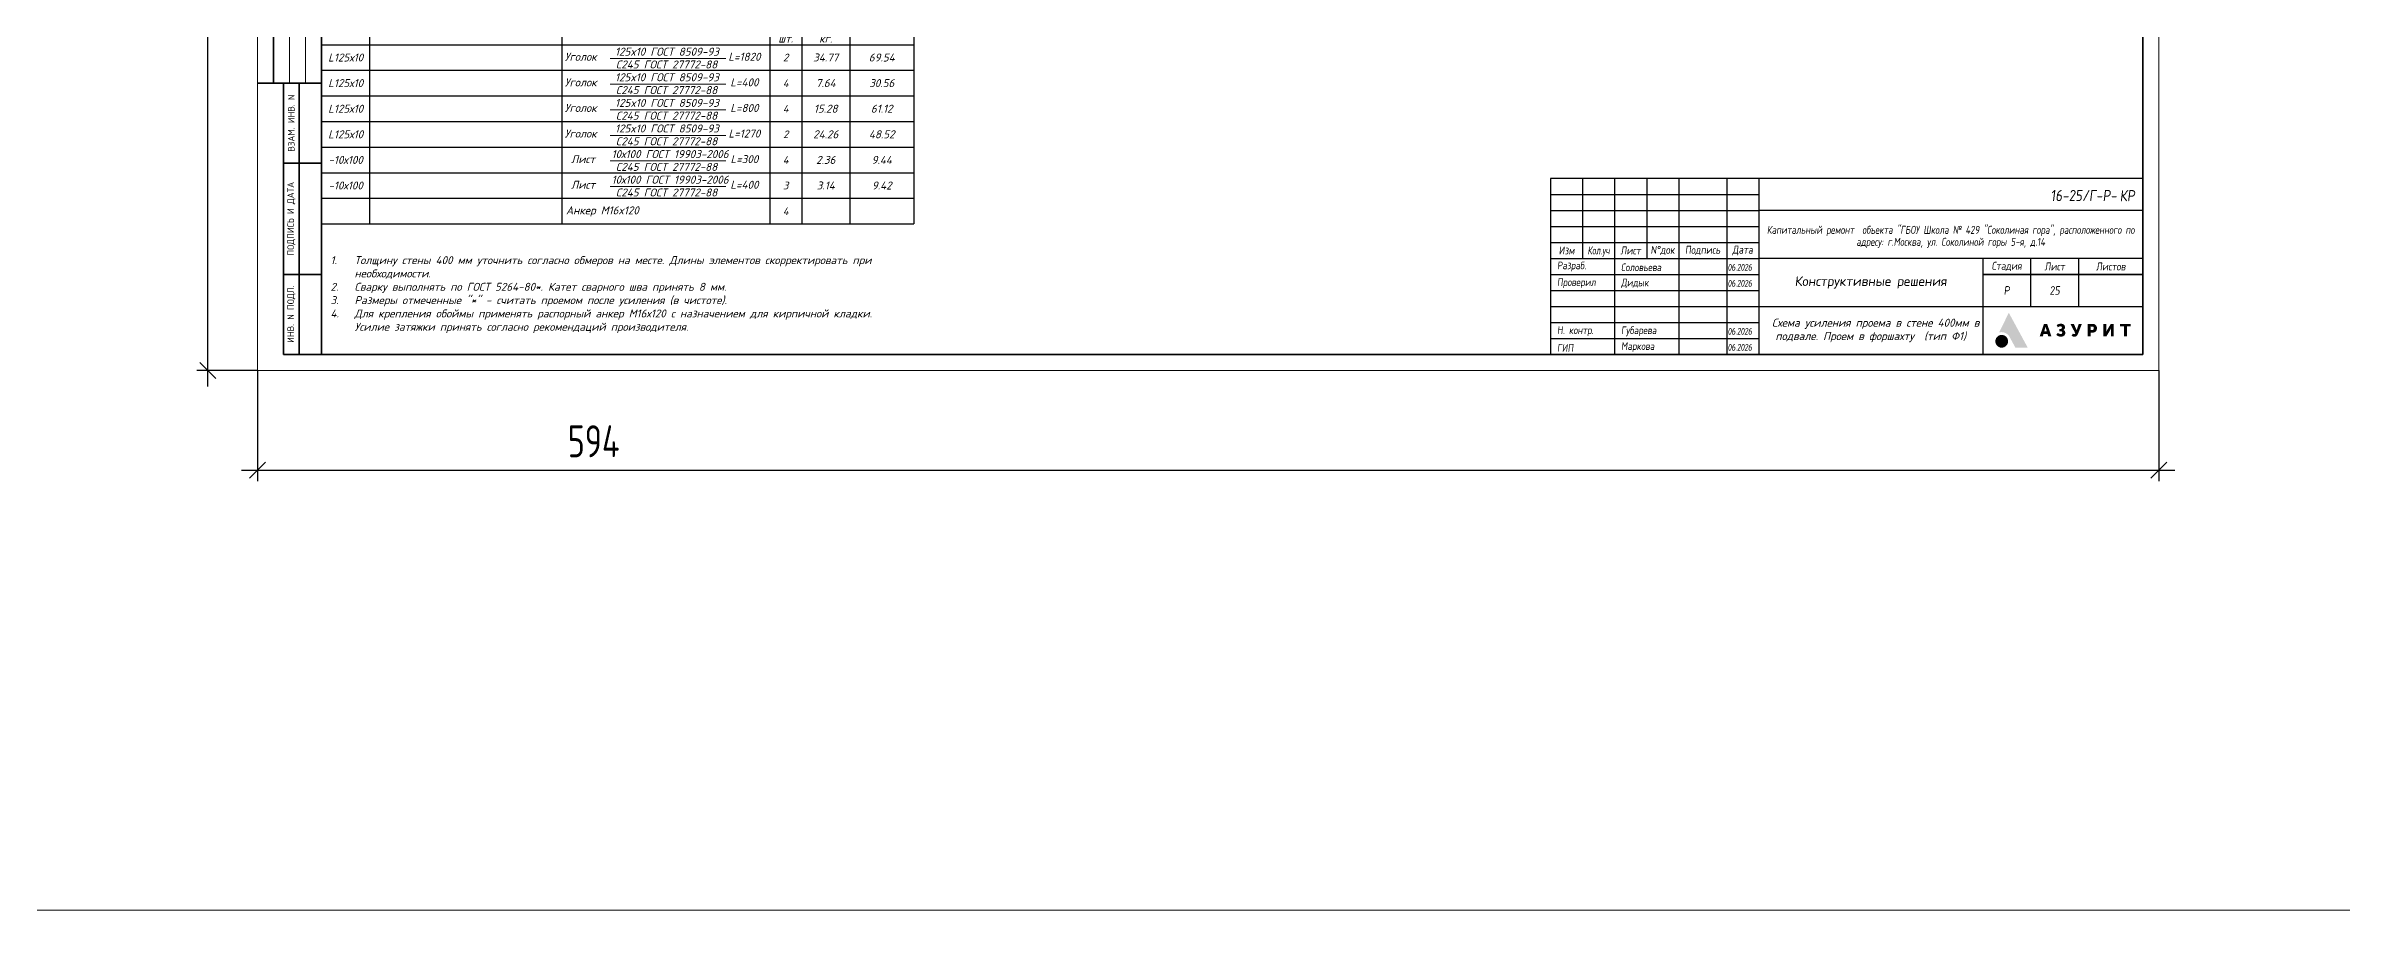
# Model space of a CAD drawing. Header units: millimetres. Extents: x 10124 to 8132345, y -95635 to 1386204.
# Drawn here: x 123267 to 130439, y 17164 to 19865 of the extents above; entities that cross this region are included whole.
import ezdxf
from ezdxf.enums import TextEntityAlignment as Align

# ---------------------------------------------------------------- set-up
doc = ezdxf.new("R2010")
doc.units = ezdxf.units.MM
doc.layers.get('DEFPOINTS').update_dxf_attribs({"color": 1})
doc.layers.add('013', color=7, linetype='Continuous', lineweight=13)
doc.layers.add('_TEXT', color=7, linetype='Continuous', lineweight=30)
doc.layers.add('_STAMP', color=7, linetype='Continuous')
doc.styles.add('10', font='isocpeui.ttf', dxfattribs={"height": 25})
doc.styles.add('100', font='isocpeui.ttf', dxfattribs={"height": 250})
doc.styles.add('GOST', font='isocpeur.TTF')
doc.styles.add('ISOCPEUR', font='isocpeur.TTF', dxfattribs={"width": 0.85, "oblique": 7})
doc.styles.add('БДА100', font='romand.shx', dxfattribs={"width": 0.7})
doc.dimstyles.new('БДА1', dxfattribs={"dimtxt": 2, "dimasz": 1, "dimexe": 0.7, "dimexo": 0, "dimgap": 0.8, "dimtad": 1, "dimdec": 0, "dimrnd": 1, "dimzin": 0, "dimdsep": 46, "dimtxsty": 'БДА100', "dimblk": 'OBLIQUE', "dimcen": 2, "dimdle": 1, "dimadec": 0, "dimazin": 0, "dimtfac": 1, "dimtdec": 0, "dimtmove": 1, "dimatfit": 3, "dimldrblk": 'NONE', "dimfxl": 0.7, "dimtolj": 1, "dimtzin": 0, "dimlwd": -1, "dimlwe": -1, "dimarcsym": 0})

# ---------------------------------------------------------------- blocks, each defined once
blk = doc.blocks.new('_OBLIQUE')
at = {"color": 0, "linetype": 'ByBlock'}
blk.add_line((-0.5, -0.5), (0.5, 0.5), dxfattribs=at)
blk = doc.blocks.new('*D17')
at = {"layer": 'DEFPOINTS', "color": 0, "transparency": 16777216}
for p, q in [((0, 0), (0, -34.62)), ((594, 0), (594, -34.62)), ((-5, -31.12), (599, -31.12))]:
    blk.add_line(p, q, dxfattribs=at)
for p in [(0, 0), (594, 0), (594, -31.12)]:
    blk.add_point(p, dxfattribs=at)
at = {"layer": 'DEFPOINTS', "color": 0, "transparency": 16777216, "xscale": 5, "yscale": 5, "zscale": 5, "rotation": 180}
blk.add_blockref('_OBLIQUE', (0, -31.12), dxfattribs=at)
at = {"layer": 'DEFPOINTS', "color": 0, "transparency": 16777216, "xscale": 5, "yscale": 5, "zscale": 5}
blk.add_blockref('_OBLIQUE', (594, -31.12), dxfattribs=at)
at = {"layer": 'DEFPOINTS', "color": 0, "lineweight": 0, "transparency": 16777216, "insert": (105, -22.12), "char_height": 10, "attachment_point": 5, "style": 'БДА100'}
blk.add_mtext('\\A1;594', dxfattribs=at)
blk = doc.blocks.new('_None')
blk = doc.blocks.new('*D18')
at = {"layer": 'DEFPOINTS', "color": 0, "transparency": 16777216}
for p, q in [((-15.52, -5), (-15.52, 425)), ((0, 420), (-19.02, 420)), ((0, 0), (-19.02, 0))]:
    blk.add_line(p, q, dxfattribs=at)
for p in [(-15.52, 420), (0, 420), (0, 0)]:
    blk.add_point(p, dxfattribs=at)
at = {"layer": 'DEFPOINTS', "color": 0, "transparency": 16777216, "xscale": 5, "yscale": 5, "zscale": 5}
for p, rotation in [((-15.52, 420), 90), ((-15.52, 0), 270)]:
    blk.add_blockref('_OBLIQUE', p, dxfattribs=dict(at, rotation=rotation))
at = {"layer": 'DEFPOINTS', "color": 0, "lineweight": 0, "transparency": 16777216, "insert": (-24.52, 148.5), "char_height": 10, "attachment_point": 5, "rotation": 90, "style": 'БДА100'}
blk.add_mtext('\\A1;420', dxfattribs=at)
blk = doc.blocks.new('Логотип Азурит')
at = {"layer": '_STAMP', "linetype": 'Continuous', "true_color": 0x2a3756}
h = blk.add_hatch(color=159, dxfattribs=at)
h.dxf.hatch_style = 1
h.paths.add_polyline_path([(-39.4, 8.5), (-40.02, 9.65), (-40.61, 10.74), (-41.14, 11.7), (-41.62, 12.59), (-41.79, 12.89), (-41.86, 13.01), (-41.91, 12.94), (-41.99, 12.78), (-42.39, 11.96), (-42.77, 11.18), (-43.09, 10.5), (-43.47, 9.72), (-44.18, 8.26), (-44.5, 7.6), (-44.73, 7.14), (-44.85, 6.9), (-44.7, 6.93), (-44.51, 6.95), (-44.27, 6.97), (-44.09, 6.97), (-43.91, 6.96), (-43.74, 6.94), (-43.56, 6.91), (-43.39, 6.87), (-43.22, 6.81), (-43.05, 6.75), (-42.89, 6.68), (-42.73, 6.59), (-42.58, 6.5), (-42.43, 6.4), (-42.29, 6.29), (-42.15, 6.17), (-42.03, 6.04), (-41.91, 5.91), (-41.79, 5.77), (-41.72, 5.65), (-41.63, 5.5), (-41.3, 4.9), (-41.02, 4.39), (-40.57, 3.56), (-40.05, 2.59), (-39.78, 2.11), (-37.86, 2.11), (-36.5, 2.11), (-35.94, 2.12), (-36.48, 3.13), (-36.82, 3.75), (-37.16, 4.37), (-37.67, 5.33), (-38.2, 6.3), (-38.54, 6.93), (-38.87, 7.53)])
h = blk.add_hatch(color=159, dxfattribs=at)
h.dxf.hatch_style = 1
h.paths.add_polyline_path([(-29.3, 7.88), (-29.63, 8.84), (-29.86, 9.53), (-30.37, 9.54), (-30.87, 9.54), (-30.93, 9.38), (-31.26, 8.4), (-31.64, 7.27), (-31.97, 6.31), (-32.19, 5.64), (-32.05, 5.63), (-31.71, 5.62), (-31.23, 5.62), (-31.11, 6.03), (-30.99, 6.44), (-30.37, 6.44), (-29.75, 6.44), (-29.63, 6.03), (-29.52, 5.62), (-29.03, 5.62), (-28.54, 5.62), (-28.6, 5.8), (-28.93, 6.79)])
h.paths.add_polyline_path([(-30.77, 7.21), (-30.74, 7.31), (-30.56, 7.93), (-30.43, 8.43), (-30.39, 8.59), (-30.37, 8.65), (-30.35, 8.64), (-30.31, 8.45), (-30.22, 8.08), (-30.11, 7.66), (-30.01, 7.33), (-29.97, 7.21), (-30.37, 7.21)], flags=16)
h = blk.add_hatch(color=159, dxfattribs=at)
h.dxf.hatch_style = 1
h.paths.add_polyline_path([(-24.39, 7.35), (-24.47, 7.43), (-24.56, 7.5), (-24.66, 7.56), (-24.81, 7.65), (-24.74, 7.69), (-24.65, 7.75), (-24.55, 7.86), (-24.45, 7.97), (-24.38, 8.09), (-24.35, 8.18), (-24.32, 8.25), (-24.31, 8.34), (-24.3, 8.45), (-24.3, 8.65), (-24.31, 8.73), (-24.34, 8.82), (-24.41, 8.99), (-24.51, 9.14), (-24.63, 9.28), (-24.78, 9.39), (-24.95, 9.48), (-25.13, 9.55), (-25.34, 9.59), (-25.56, 9.6), (-25.74, 9.6), (-25.91, 9.58), (-26.08, 9.55), (-26.23, 9.51), (-26.39, 9.46), (-26.53, 9.39), (-26.67, 9.32), (-26.8, 9.23), (-26.9, 9.15), (-26.81, 8.98), (-26.64, 8.66), (-26.54, 8.5), (-26.51, 8.5), (-26.46, 8.54), (-26.35, 8.61), (-26.21, 8.67), (-26.07, 8.73), (-25.93, 8.77), (-25.82, 8.79), (-25.72, 8.79), (-25.62, 8.79), (-25.53, 8.76), (-25.46, 8.73), (-25.39, 8.68), (-25.34, 8.62), (-25.3, 8.55), (-25.26, 8.45), (-25.26, 8.36), (-25.27, 8.27), (-25.32, 8.18), (-25.36, 8.13), (-25.39, 8.08), (-25.44, 8.05), (-25.49, 8.02), (-25.63, 7.99), (-25.84, 7.98), (-26.1, 7.97), (-26.1, 7.6), (-26.1, 7.24), (-25.78, 7.23), (-25.54, 7.21), (-25.45, 7.2), (-25.38, 7.18), (-25.33, 7.15), (-25.28, 7.12), (-25.25, 7.08), (-25.21, 7.02), (-25.19, 6.96), (-25.17, 6.9), (-25.17, 6.76), (-25.18, 6.7), (-25.2, 6.64), (-25.23, 6.58), (-25.26, 6.53), (-25.31, 6.49), (-25.37, 6.45), (-25.44, 6.43), (-25.52, 6.41), (-25.69, 6.39), (-25.78, 6.39), (-25.87, 6.41), (-26, 6.45), (-26.16, 6.51), (-26.3, 6.6), (-26.43, 6.69), (-26.53, 6.76), (-26.77, 6.45), (-26.93, 6.26), (-26.97, 6.2), (-26.98, 6.15), (-26.97, 6.11), (-26.94, 6.07), (-26.82, 5.97), (-26.62, 5.84), (-26.41, 5.73), (-26.19, 5.65), (-25.97, 5.59), (-25.78, 5.57), (-25.53, 5.57), (-25.3, 5.58), (-25.12, 5.61), (-24.99, 5.65), (-24.87, 5.71), (-24.75, 5.78), (-24.64, 5.85), (-24.54, 5.94), (-24.45, 6.03), (-24.37, 6.13), (-24.31, 6.23), (-24.25, 6.37), (-24.21, 6.51), (-24.2, 6.66), (-24.2, 6.82), (-24.21, 6.94), (-24.24, 7.06), (-24.28, 7.16), (-24.33, 7.26)])
h = blk.add_hatch(color=159, dxfattribs=at)
h.dxf.hatch_style = 1
h.paths.add_polyline_path([(-19.61, 8.04), (-19.36, 8.68), (-19.14, 9.22), (-19.03, 9.53), (-19.17, 9.54), (-19.52, 9.54), (-20.02, 9.54), (-20.05, 9.44), (-20.31, 8.65), (-20.59, 7.81), (-20.63, 7.68), (-20.66, 7.62), (-20.67, 7.61), (-20.7, 7.67), (-20.82, 7.97), (-21.01, 8.4), (-21.34, 9.1), (-21.54, 9.54), (-22.06, 9.54), (-22.58, 9.54), (-22.4, 9.17), (-21.88, 8.17), (-21.32, 7.06), (-21.11, 6.63), (-21.09, 6.56), (-21.1, 6.52), (-21.15, 6.45), (-21.21, 6.41), (-21.28, 6.38), (-21.37, 6.37), (-21.45, 6.37), (-21.55, 6.39), (-21.64, 6.43), (-21.74, 6.49), (-21.82, 6.53), (-21.86, 6.49), (-21.92, 6.39), (-22.11, 6.05), (-22.23, 5.85), (-22.18, 5.81), (-22.08, 5.75), (-21.95, 5.69), (-21.81, 5.63), (-21.69, 5.59), (-21.51, 5.57), (-21.31, 5.57), (-21.12, 5.59), (-20.97, 5.62), (-20.88, 5.66), (-20.79, 5.71), (-20.71, 5.77), (-20.63, 5.84), (-20.56, 5.93), (-20.48, 6.02), (-20.35, 6.23), (-20.28, 6.35), (-20.21, 6.51), (-19.92, 7.25)])
h = blk.add_hatch(color=159, dxfattribs=at)
h.dxf.hatch_style = 1
h.paths.add_polyline_path([(-14.46, 7.53), (-14.41, 7.64), (-14.37, 7.74), (-14.33, 7.96), (-14.31, 8.19), (-14.32, 8.41), (-14.37, 8.63), (-14.45, 8.83), (-14.5, 8.93), (-14.55, 9.02), (-14.62, 9.1), (-14.69, 9.18), (-14.81, 9.29), (-14.92, 9.37), (-15.06, 9.43), (-15.21, 9.49), (-15.33, 9.52), (-15.49, 9.53), (-16.3, 9.54), (-17.21, 9.54), (-17.21, 7.58), (-17.21, 5.62), (-16.73, 5.62), (-16.25, 5.62), (-16.25, 6.23), (-16.25, 6.83), (-15.87, 6.83), (-15.58, 6.84), (-15.35, 6.86), (-15.17, 6.91), (-14.99, 6.98), (-14.83, 7.08), (-14.69, 7.2), (-14.56, 7.36)])
h.paths.add_polyline_path([(-15.6, 7.68), (-15.67, 7.66), (-15.95, 7.66), (-16.25, 7.66), (-16.25, 8.2), (-16.25, 8.74), (-15.93, 8.73), (-15.64, 8.72), (-15.57, 8.7), (-15.51, 8.67), (-15.42, 8.6), (-15.35, 8.51), (-15.32, 8.45), (-15.3, 8.39), (-15.29, 8.19), (-15.29, 8.07), (-15.3, 8), (-15.32, 7.94), (-15.35, 7.88), (-15.39, 7.82), (-15.43, 7.78), (-15.53, 7.71)], flags=16)
h = blk.add_hatch(color=159, dxfattribs=at)
h.dxf.hatch_style = 1
h.paths.add_polyline_path([(-10.09, 7.82), (-9.98, 8.03), (-9.94, 8.12), (-9.95, 7.93), (-9.96, 7.49), (-9.97, 6.69), (-9.97, 5.62), (-9.5, 5.62), (-9.04, 5.62), (-9.04, 7.58), (-9.04, 9.54), (-9.51, 9.54), (-9.99, 9.54), (-10.36, 8.91), (-10.84, 8.1), (-11.03, 7.78), (-11.26, 7.34), (-11.37, 7.13), (-11.42, 7.05), (-11.41, 7.31), (-11.39, 7.78), (-11.39, 8.55), (-11.39, 9.54), (-11.86, 9.54), (-12.34, 9.54), (-12.34, 7.58), (-12.34, 5.62), (-11.86, 5.62), (-11.37, 5.62), (-11.18, 5.95), (-10.61, 6.89), (-10.31, 7.42)])
h = blk.add_hatch(color=159, dxfattribs=at)
h.dxf.hatch_style = 1
h.paths.add_polyline_path([(-3.74, 9.14), (-3.74, 9.54), (-5.42, 9.54), (-7.09, 9.54), (-7.09, 9.14), (-7.09, 8.74), (-6.5, 8.74), (-5.9, 8.74), (-5.9, 7.18), (-5.9, 5.62), (-5.43, 5.62), (-4.95, 5.62), (-4.95, 7.18), (-4.95, 8.74), (-4.35, 8.74), (-3.74, 8.74)])
at = {"layer": '_STAMP', "linetype": 'Continuous', "true_color": 0x1447b7}
h = blk.add_hatch(color=162, dxfattribs=at)
h.dxf.hatch_style = 1
h.paths.add_polyline_path([(-42.09, 4.22), (-42.11, 4.4), (-42.15, 4.58), (-42.2, 4.76), (-42.27, 4.93), (-42.35, 5.1), (-42.45, 5.26), (-42.57, 5.41), (-42.7, 5.55), (-42.8, 5.64), (-42.91, 5.72), (-43.14, 5.86), (-43.38, 5.97), (-43.63, 6.05), (-43.89, 6.09), (-44.15, 6.1), (-44.42, 6.07), (-44.55, 6.04), (-44.68, 6.01), (-44.87, 5.94), (-45.05, 5.85), (-45.22, 5.74), (-45.37, 5.62), (-45.51, 5.49), (-45.63, 5.35), (-45.75, 5.19), (-45.84, 5.03), (-45.92, 4.85), (-45.98, 4.67), (-46.03, 4.49), (-46.06, 4.29), (-46.07, 4.1), (-46.05, 3.9), (-46.02, 3.7), (-45.97, 3.51), (-45.92, 3.37), (-45.87, 3.24), (-45.8, 3.11), (-45.72, 2.99), (-45.64, 2.88), (-45.54, 2.77), (-45.44, 2.67), (-45.33, 2.57), (-45.22, 2.49), (-45.1, 2.41), (-44.98, 2.34), (-44.85, 2.28), (-44.72, 2.22), (-44.58, 2.18), (-44.44, 2.15), (-44.3, 2.13), (-44.05, 2.12), (-43.8, 2.14), (-43.57, 2.19), (-43.34, 2.26), (-43.12, 2.37), (-42.92, 2.5), (-42.73, 2.65), (-42.56, 2.83), (-42.44, 2.99), (-42.34, 3.15), (-42.26, 3.32), (-42.19, 3.49), (-42.14, 3.67), (-42.11, 3.85), (-42.09, 4.03)])
blk = doc.blocks.new('_Azurit_Stamp')
at = {"layer": '_STAMP'}
for p, q in [((-175, 55), (-175, 30)), ((-165, 55), (-165, 0)), ((-155, 55), (-155, 30)), ((-145, 55), (-145, 0)), ((-130, 55), (-130, 0)), ((-120, 55), (-120, 0)), ((-185, 50), (-120, 50)), ((-185, 45), (-120, 45)), ((0, 45), (-120, 45)), ((-185, 40), (-120, 40)), ((-185, 35), (-120, 35)), ((-185, 30), (-120, 30)), ((0, 30), (-120, 30)), ((-50, 30), (-50, 0)), ((-35, 25), (-35, 30)), ((-20, 25), (-20, 30)), ((-185, 25), (-120, 25)), ((-50, 25), (-35, 25)), ((-35, 25), (-50, 25)), ((-35, 25), (-20, 25)), ((-35, 15), (-35, 25)), ((-20, 25), (-35, 25)), ((-20, 25), (0, 25)), ((-20, 15), (-20, 25)), ((0, 25), (-20, 25)), ((-185, 20), (-120, 20)), ((-185, 15), (-120, 15)), ((-120, 15), (0, 15)), ((-185, 10), (-120, 10)), ((-185, 5), (-120, 5))]:
    blk.add_line(p, q, dxfattribs=at)
blk.add_lwpolyline([(-185, 0), (0, 0), (0, 55), (-185, 55)], close=True, dxfattribs=at)
at = {"linetype": 'Continuous'}
blk.add_blockref('Логотип Азурит', (0, 0), dxfattribs=at)
at = {"color": 0, "lineweight": 9, "insert": (-42.5, 20), "char_height": 2.7, "width": 15, "attachment_point": 5, "style": 'ISOCPEUR'}
blk.add_mtext('Р', dxfattribs=at)
at = {"layer": '_TEXT', "color": 1, "style": 'ISOCPEUR', "oblique": 7, "width": 0.85}
blk.add_text('КР ', height=3.5, dxfattribs=at).set_placement((-7.2, 49.62), align=Align.MIDDLE_LEFT)
at = {"layer": '_TEXT', "color": 5, "line_spacing_factor": 0.9, "style": 'ISOCPEUR'}
for s, width, heights, insert, char_height, attachment_point in [('16-25/Г-Р-', 69.1586, [9.61], (-8.07, 49.66), 3.5, 6), ('{\\Q8;\\W0.8;\\C7;Капитальный ремонт  объекта "ГБОУ Школа № 429 "Соколиная гора", расположенного по адресу: г.Москва, ул. Соколиной горы 5-я, д.14}', 120, [14.01], (-60, 36.73), 2.5, 5), ('{\\W1;Конструктивные решения}', 69.1586, [14.57], (-85, 22.5), 3, 5)]:
    blk.add_mtext_dynamic_manual_height_columns(s, width=width, gutter_width=0, heights=heights, dxfattribs=dict(at, insert=insert, char_height=char_height, attachment_point=attachment_point))
at = {"layer": '_TEXT', "style": 'ISOCPEUR'}
for s, width, insert, char_height, attachment_point in [('Разраб.', 20, (-183, 27.5), 2.4, 4), ('Изм', 10, (-180, 32.5), 2.5, 5), ('{\\W0.7;Кол.уч}', 10, (-170, 32.17), 2.5, 5), ('Лист', 10, (-160, 32.5), 2.5, 5), ('N%%Dдок', 10, (-150, 32.5), 2.5, 5), ('Подпись', 10, (-137.5, 32.5), 2.5, 5), ('Дата', 10, (-125, 32.5), 2.5, 5), ('Стадия', 15, (-42.5, 27.5), 2.5, 5), ('Лист', 15, (-27.5, 27.5), 2.5, 5), ('Листов', 15, (-10, 27.5), 2.5, 5), ('Проверил', 20, (-183, 22.27), 2.4, 4), ('Н. контр.', 20, (-183, 7.27), 2.4, 4), ('ГИП', 20, (-183, 2.04), 2.4, 4)]:
    blk.add_mtext_dynamic_manual_height_columns(s, width=width, gutter_width=12.5, heights=[0], dxfattribs=dict(at, insert=insert, char_height=char_height, attachment_point=attachment_point))
at = {"layer": '_TEXT', "color": 5, "char_height": 2.4, "attachment_point": 4, "style": 'ISOCPEUR'}
for s, insert in [('Дидык', (-163, 22.23)), ('Губарева', (-163, 7.23)), ('Маркова', (-163, 2.29))]:
    blk.add_mtext_dynamic_manual_height_columns(s, width=19.0361, gutter_width=12.5, heights=[0], dxfattribs=dict(at, insert=insert))
at = {"layer": '_TEXT', "color": 1, "attachment_point": 4, "style": 'ISOCPEUR'}
for s, width, insert, char_height in [('Соловьева', 19.0361, (-163, 27.23), 2.4), ('{\\W0.82;\\T0.92;06.2026}', 7.4894, (-129.7, 27.23), 2.1), ('{\\W0.82;\\T0.92;06.2026}', 7.4894, (-129.7, 22.23), 2.1), ('{\\W0.82;\\T0.92;06.2026}', 7.4894, (-129.7, 7.23), 2.1), ('{\\W0.82;\\T0.92;06.2026}', 7.4894, (-129.7, 2.23), 2.1)]:
    blk.add_mtext_dynamic_manual_height_columns(s, width=width, gutter_width=12.5, heights=[0], dxfattribs=dict(at, insert=insert, char_height=char_height))
blk = doc.blocks.new('*T809')
at = {"layer": '013', "color": 0, "linetype": 'ByBlock', "lineweight": 30, "ltscale": 100, "transparency": 16777216}
for p, q in [((0, 0), (1850, 0)), ((0, 0), (0, -640)), ((150, 0), (150, -640)), ((750, 0), (750, -640)), ((1400, 0), (1400, -640)), ((1500, 0), (1500, -80)), ((1650, 0), (1650, -80)), ((1850, 0), (1850, -80)), ((0, -80), (1850, -80)), ((1500, -80), (1500, -640)), ((1650, -80), (1650, -640)), ((1850, -80), (1850, -640)), ((0, -160), (1400, -160)), ((1400, -160), (1500, -160)), ((1500, -160), (1650, -160)), ((1650, -160), (1850, -160)), ((0, -240), (1400, -240)), ((1400, -240), (1500, -240)), ((1500, -240), (1650, -240)), ((1650, -240), (1850, -240)), ((0, -320), (1400, -320)), ((1400, -320), (1500, -320)), ((1500, -320), (1650, -320)), ((1650, -320), (1850, -320)), ((0, -400), (1400, -400)), ((1400, -400), (1500, -400)), ((1500, -400), (1650, -400)), ((1650, -400), (1850, -400)), ((0, -480), (1400, -480)), ((1400, -480), (1500, -480)), ((1500, -480), (1650, -480)), ((1650, -480), (1850, -480)), ((0, -560), (1400, -560)), ((1400, -560), (1500, -560)), ((1500, -560), (1650, -560)), ((1650, -560), (1850, -560)), ((0, -640), (1400, -640)), ((1400, -640), (1500, -640)), ((1500, -640), (1650, -640)), ((1650, -640), (1850, -640))]:
    blk.add_line(p, q, dxfattribs=at)
at = {"layer": '013', "color": 0, "lineweight": 30, "ltscale": 100, "transparency": 16777216, "char_height": 25, "attachment_point": 5, "style": '100'}
for s, insert, width in [('Поз.', (75, -40), 149.7), ('Обозначение', (450, -40), 599.7), ('Наименование', (1075, -40), 649.7), ('Кол. шт.', (1450, -40), 99.7), ('Масса ед. кг.', (1575, -40), 149.7), ('Прим.', (1750, -40), 199.7), ('L125х10', (75, -120), 149.7), ('L125х10', (75, -200), 149.7), ('L125х10', (75, -280), 149.7), ('L125х10', (75, -360), 149.7), ('-10х100', (75, -440), 149.7), ('-10х100', (75, -520), 149.7)]:
    blk.add_mtext(s, dxfattribs=dict(at, insert=insert, width=width))
at = {"layer": '013', "color": 140, "lineweight": 30, "ltscale": 100, "transparency": 16777216, "attachment_point": 5, "style": '100'}
for s, insert, char_height, width in [('2', (1450, -120), 24, 70), ('34.77', (1575, -120), 25, 120), ('69.54', (1750, -120), 25, 170), ('4', (1450, -200), 24, 70), ('7.64', (1575, -200), 25, 120), ('30.56', (1750, -200), 25, 170), ('4', (1450, -280), 24, 70), ('15.28', (1575, -280), 25, 120), ('61.12', (1750, -280), 25, 170), ('2', (1450, -360), 24, 70), ('24.26', (1575, -360), 25, 120), ('48.52', (1750, -360), 25, 170), ('4', (1450, -440), 24, 70), ('2.36', (1575, -440), 25, 120), ('9.44', (1750, -440), 25, 170), ('3', (1450, -520), 24, 70), ('3.14', (1575, -520), 25, 120), ('9.42', (1750, -520), 25, 170), ('4', (1450, -600), 24, 70)]:
    blk.add_mtext(s, dxfattribs=dict(at, insert=insert, char_height=char_height, width=width))
blk = doc.blocks.new('*U16')
at = {"color": 44, "lineweight": 20, "ltscale": 10}
for p, q in [((594, 420), (0, 420)), ((0, 420), (0, 0)), ((594, 0), (594, 420)), ((0, 0), (594, 0))]:
    blk.add_line(p, q, dxfattribs=at)
at = {"color": 137, "lineweight": 35, "ltscale": 10}
for p, q in [((589, 415), (20, 415)), ((20, 415), (20, 5)), ((589, 5), (589, 415)), ((0, 159.8), (20, 159.8)), ((5, 89.8), (5, 159.8)), ((5, 144.8), (20, 144.8)), ((5, 129.8), (20, 129.8)), ((5, 109.8), (20, 109.8)), ((0, 89.8), (20, 89.8)), ((8.04, 89.8), (8.04, 5)), ((13.02, 89.8), (13.02, 5)), ((8.04, 64.8), (20, 64.8)), ((8.04, 30), (20, 30)), ((8.04, 5), (589, 5))]:
    blk.add_line(p, q, dxfattribs=at)
at = {"color": 44, "lineweight": 13}
for p, q in [((10, 89.8), (10, 159.8)), ((15, 89.8), (15, 159.8))]:
    blk.add_line(p, q, dxfattribs=at)
at = {"color": 0, "lineweight": 13, "char_height": 2.0408, "attachment_point": 5, "rotation": 90, "style": 'GOST'}
for s, insert, width in [('СОГЛАСОВАНО', (2.49, 117.3), 55), ('ВЗАМ. ИНВ. N', (10.53, 77.3), 25), ('ПОДПИСЬ И ДАТА', (10.53, 47.4), 34.7978), ('ИНВ. N ПОДЛ.', (10.53, 17.6), 24.8009)]:
    blk.add_mtext(s, dxfattribs=dict(at, insert=insert, width=width))
at = {"color": 44, "lineweight": 13, "style": 'GOST', "oblique": 10, "width": 0.8}
for tag in ['ФОРМАТВЕРТ', 'ФОРМАТГОРИЗ']:
    blk.add_attdef(tag, (542.98, 1.6), '', height=2, dxfattribs=at)
at = {"layer": 'DEFPOINTS', "color": 251, "lineweight": 0}
dim = blk.add_linear_dim(base=(-15.52, 420), p1=(0, 0), p2=(0, 420), angle=90, dimstyle='БДА1', override={"dimscale": 5}, dxfattribs=at)
dim.commit()
dim.dimension.update_dxf_attribs({"geometry": '*D18', "text_midpoint": (-15.52, 148.5), "dimtype": 128})
dim = blk.add_linear_dim(base=(594, -31.12), p1=(0, 0), p2=(594, 0), dimstyle='БДА1', override={"dimscale": 5}, dxfattribs=at)
dim.commit()
dim.dimension.update_dxf_attribs({"geometry": '*D17', "text_midpoint": (105, -31.12), "dimtype": 128})

msp = doc.modelspace()

# ---------------------------------------------------------------- linework, layer by layer
at = {"layer": '013', "ltscale": 4}
for p, q in [((125030.195, 19825.469), (125391.539, 19825.469)), ((125030.195, 19745.469), (125391.539, 19745.469)), ((125030.195, 19665.469), (125391.539, 19665.469)), ((125030.195, 19585.469), (125391.539, 19585.469)), ((125030.195, 19505.469), (125391.539, 19505.469)), ((125030.195, 19425.469), (125391.539, 19425.469))]:
    msp.add_line(p, q, dxfattribs=at)
at = {"layer": '013', "ltscale": 100}
msp.add_lwpolyline([(122040.613, 17164.475), (153364.451, 17164.475), (153364.451, 23569.947), (122040.613, 23569.947)], close=True, dxfattribs=at)

# ---------------------------------------------------------------- block references
at = {"xscale": 10, "yscale": 10, "zscale": 10}
msp.add_blockref('*U16', (123928.905, 18850.822), dxfattribs=at)
msp.add_blockref('*T809', (124128.905, 19948.801))
at = {"layer": '_STAMP', "xscale": 10, "yscale": 10, "zscale": 10}
msp.add_blockref('_Azurit_Stamp', (129818.905, 18900.822), dxfattribs=at)

# ---------------------------------------------------------------- texts
at = {"style": '100'}
for s, p in [('Уголок', (124938.307, 19831.135)), ('С245 ГОСТ 27772-88', (125206.693, 19806.967)), ('125x10 ГОСТ 8509-93', (125207.88, 19847.014)), ('L=1820', (125449.795, 19831.135)), ('Уголок', (124938.307, 19751.135)), ('С245 ГОСТ 27772-88', (125206.693, 19726.967)), ('125x10 ГОСТ 8509-93', (125207.88, 19767.014)), ('L=400', (125449.795, 19751.135)), ('Уголок', (124938.307, 19671.135)), ('С245 ГОСТ 27772-88', (125206.693, 19646.967)), ('125x10 ГОСТ 8509-93', (125207.88, 19687.014)), ('L=800', (125449.795, 19671.135)), ('Уголок', (124938.307, 19591.135)), ('С245 ГОСТ 27772-88', (125206.693, 19566.967)), ('125x10 ГОСТ 8509-93', (125207.88, 19607.014)), ('L=1270', (125449.795, 19591.135)), ('Лист', (124945.626, 19511.135)), ('10х100 ГОСТ 19903-2006', (125217.602, 19527.014)), ('L=300', (125449.795, 19511.135)), ('Лист', (124945.626, 19431.135)), ('10х100 ГОСТ 19903-2006', (125217.602, 19447.014)), ('С245 ГОСТ 27772-88', (125206.693, 19486.967)), ('L=400', (125449.795, 19431.135)), ('Анкер М16x120 ', (125014.04, 19351.135)), ('С245 ГОСТ 27772-88', (125206.693, 19406.967))]:
    msp.add_text(s, height=25, dxfattribs=at).set_placement(p, align=Align.MIDDLE_CENTER)
at = {"color": 0, "lineweight": 9}
for s, insert, char_height, width, attachment_point, style in [('\\pxi-3,l5.23419,t5.23419;1.^IТолщину стены 400 мм уточнить согласно обмеров на месте. Длины элементов скорректировать при необходимости.\\P2.^IСварку выполнять по ГОСТ 5264-80*. Катет сварного шва принять 8 мм.\\P3.^IРазмеры отмеченные "*" - считать проемом после усиления (в чистоте).\\P4.^IДля крепления обоймы применять распорный анкер М16х120 с назначением для кирпичной кладки.\\P^IУсилие затяжки принять согласно рекомендаций производителя.', (124100.74, 19087.961), 25, 1840.54729, 4, '10'), ('25', (129543.905, 19100.822), 27, 150, 5, 'ISOCPEUR'), ('\\pxi1.23419,t46;Схема усиления проема в стене 400мм в подвале. Проем в форшахту  (тип Ф1)', (128968.905, 18975.822), 25, 700, 5, '10')]:
    msp.add_mtext(s, dxfattribs=dict(at, insert=insert, char_height=char_height, width=width, attachment_point=attachment_point, style=style))

doc.saveas('drawing.dxf')
